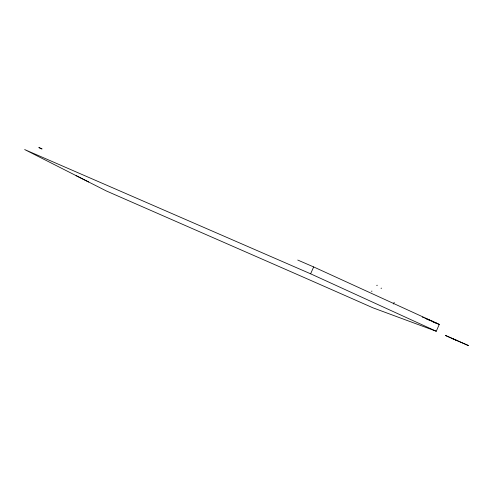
<?xml version="1.0" encoding="UTF-8"?>
<svg xmlns="http://www.w3.org/2000/svg" width="493" height="493" viewBox="0 0 493 493"><rect width="100%" height="100%" fill="white"/><g stroke="black" fill="none" stroke-linecap="round" stroke-linejoin="round"><path stroke-width="0.74" d="M313.653 266.929L439.288 324.382L436.268 331.259L310.633 273.812L313.653 266.929L297.747 260.051M393.439 303.996L394.197 302.277M381.644 288.159L381.003 288.282M371.365 291.246L372.005 291.123M434.08 322.453L439.288 324.382M436.268 331.259L372.942 307.823L359.785 302.012A259.503 2.262 23.7 0 0 292.004 272.191L106.408 190.994L24.65 149.558L310.633 273.812M436.86 323.266L436.478 323.118A66.105 0.579 23.7 0 1 432.158 321.35M377.373 285.256L376.64 285.342M452.395 338.642L457.449 340.749L456.376 340.275M42.01 148.904L38.836 147.53L41.88 148.972M433.057 322.009L433.396 322.157M88.635 181.985L76.107 175.644M431.437 321.048A66.105 0.579 23.7 0 1 426.377 318.909M432.287 321.177A59.838 0.524 23.7 0 1 431.763 320.992M429.705 320.179A59.838 0.524 23.7 0 1 426.987 319.057M426.34 318.786A59.838 0.524 23.7 0 1 424.763 318.121M423.616 317.634A59.838 0.524 23.7 0 1 422.396 317.116M445.518 335.499L468.35 345.531L445.518 335.499"/></g></svg>
